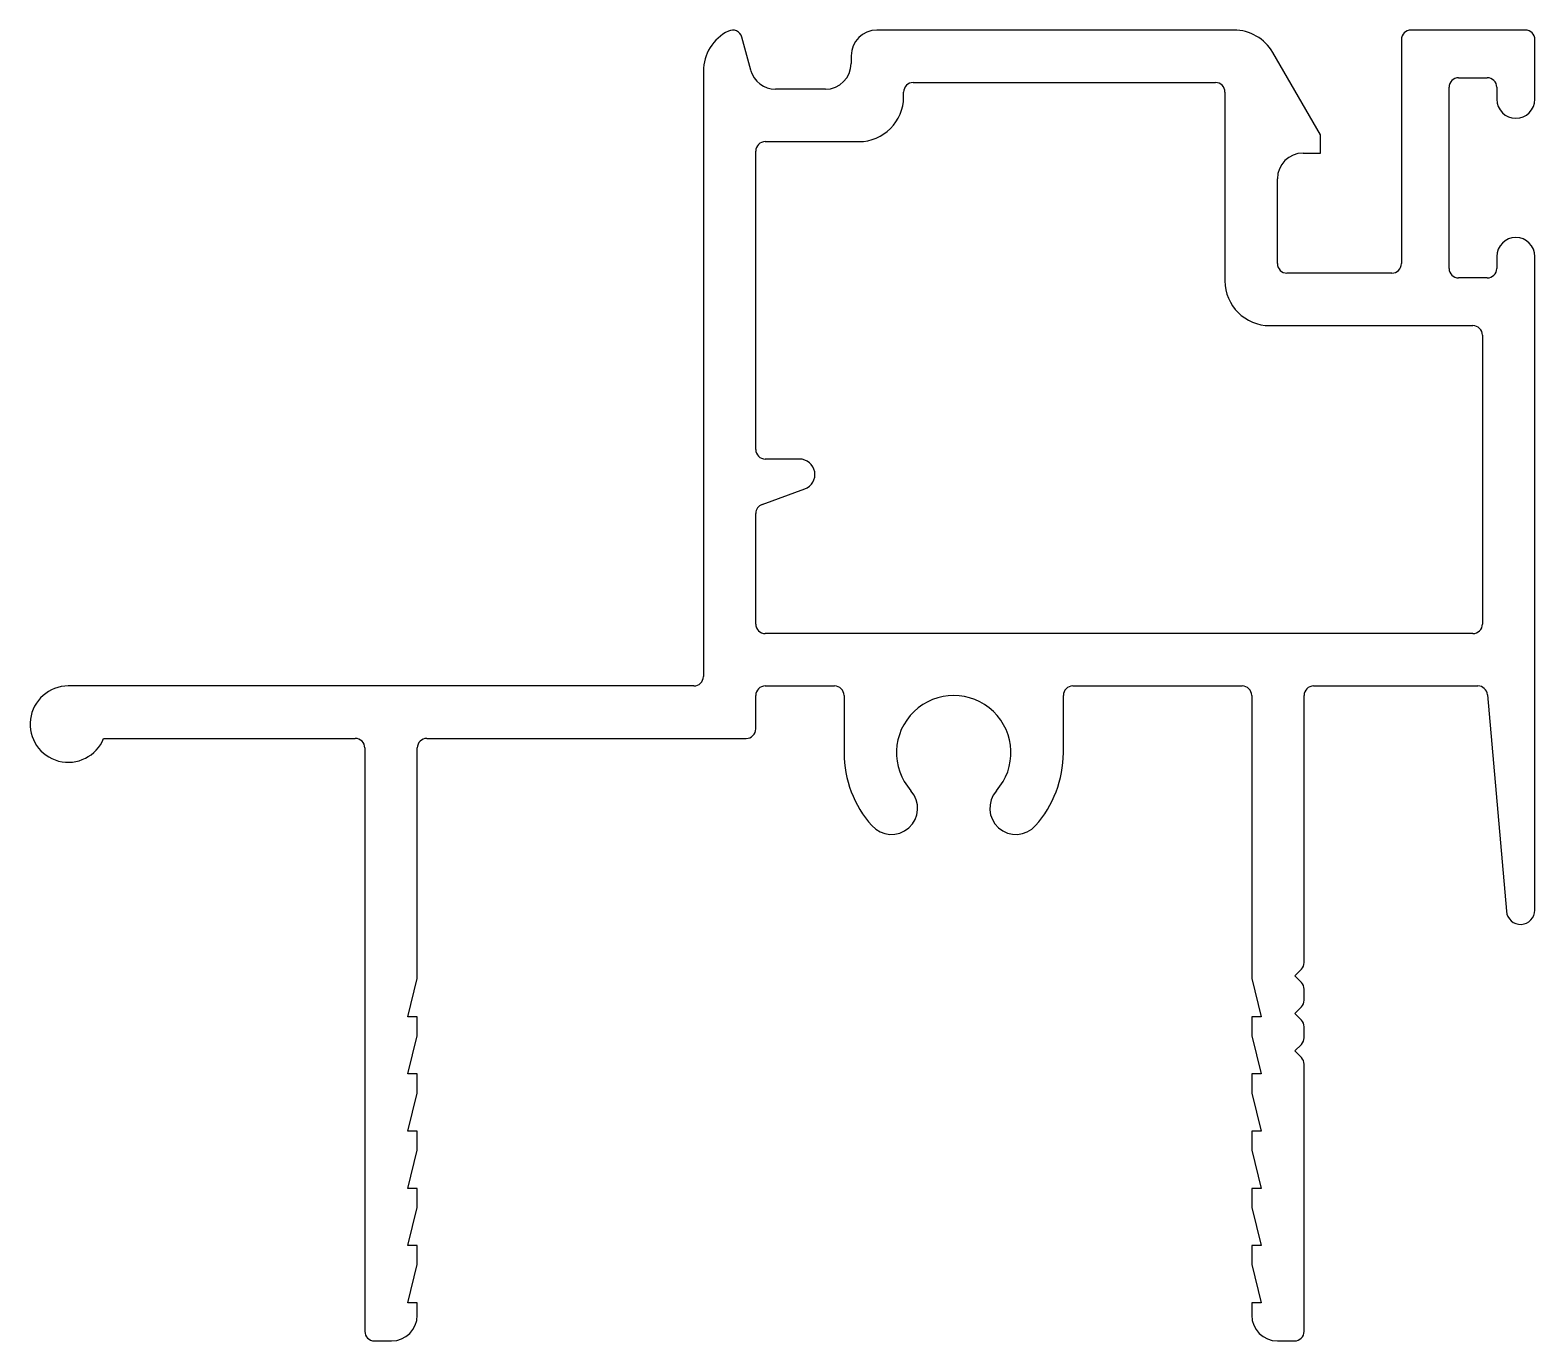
# Model space of a CAD drawing. Extents: x -24.8 to 15.3, y -15.3 to 19.7.
import ezdxf

# ---------------------------------------------------------------- set-up
doc = ezdxf.new("R2010")
doc.units = 0
doc.header["$MEASUREMENT"] = 0
doc.layers.get('0').update_dxf_attribs({"linetype": 'CONTINUOUS'})

msp = doc.modelspace()

# ---------------------------------------------------------------- linework, layer by layer
for p, q in [((7.314, 19.651), (-2.195, 19.651)), ((15.077, 19.651), (12.029, 19.651)), ((-5.557, 18.584), (-5.792, 19.463)), ((11.775, 19.397), (11.775, 13.428)), ((15.331, 17.809), (15.331, 19.397)), ((-2.881, 18.965), (-2.881, 18.762)), ((9.616, 16.857), (8.347, 19.054)), ((-6.818, 18.553), (-6.818, 2.429)), ((-3.567, 18.076), (-4.895, 18.076)), ((-1.23, 18.254), (6.822, 18.254)), ((13.045, 13.301), (13.045, 18.127)), ((13.299, 18.381), (14.061, 18.381)), ((14.315, 18.127), (14.315, 17.809)), ((-1.484, 17.873), (-1.484, 18)), ((7.076, 18), (7.076, 12.97)), ((9.616, 16.374), (9.616, 16.857)), ((-5.167, 16.679), (-2.678, 16.679)), ((-5.421, 8.475), (-5.421, 16.425)), ((9.159, 16.374), (9.616, 16.374)), ((8.473, 13.428), (8.473, 15.688)), ((14.315, 13.618), (14.315, 13.301)), ((15.331, -3.795), (15.331, 13.618)), ((11.521, 13.174), (8.727, 13.174)), ((14.061, 13.047), (13.299, 13.047)), ((8.27, 11.777), (13.68, 11.777)), ((13.934, 11.523), (13.934, 3.826)), ((-4.256, 8.221), (-5.167, 8.221)), ((-5.254, 7.011), (-4.116, 7.426)), ((-5.421, 3.826), (-5.421, 6.773)), ((13.68, 3.572), (-5.167, 3.572)), ((-7.072, 2.175), (-23.734, 2.175)), ((-5.167, 2.175), (-3.325, 2.175)), ((3.025, 2.175), (7.533, 2.175)), ((9.438, 2.175), (13.812, 2.175)), ((-5.421, 1.032), (-5.421, 1.921)), ((-3.071, 1.921), (-3.071, 0.397)), ((2.771, 0.397), (2.771, 1.921)), ((7.787, 1.921), (7.787, -5.622)), ((9.184, -5.196), (9.184, 1.921)), ((14.065, 1.944), (14.57, -3.828)), ((-22.792, 0.778), (-16.089, 0.778)), ((-15.835, 0.524), (-15.835, -15.02)), ((-14.438, -5.622), (-14.438, 0.524)), ((-14.184, 0.778), (-5.675, 0.778)), ((8.934, -5.55), (9.111, -5.373)), ((9.111, -5.726), (8.934, -5.55)), ((-14.692, -6.638), (-14.438, -5.622)), ((7.787, -5.622), (8.041, -6.638)), ((9.184, -6.196), (9.184, -5.903)), ((8.934, -6.55), (9.111, -6.373)), ((-14.438, -6.638), (-14.692, -6.638)), ((-14.438, -7.146), (-14.438, -6.638)), ((8.041, -6.638), (7.787, -6.638)), ((7.787, -6.638), (7.787, -7.146)), ((9.111, -6.726), (8.934, -6.55)), ((-14.692, -8.162), (-14.438, -7.146)), ((7.787, -7.146), (8.041, -8.162)), ((9.184, -7.196), (9.184, -6.903)), ((8.934, -7.549), (9.111, -7.373)), ((9.111, -7.726), (8.934, -7.549)), ((9.184, -15.02), (9.184, -7.903)), ((-14.438, -8.162), (-14.692, -8.162)), ((-14.438, -8.67), (-14.438, -8.162)), ((8.041, -8.162), (7.787, -8.162)), ((7.787, -8.162), (7.787, -8.67)), ((-14.692, -9.686), (-14.438, -8.67)), ((7.787, -8.67), (8.041, -9.686)), ((-14.438, -9.686), (-14.692, -9.686)), ((-14.438, -10.194), (-14.438, -9.686)), ((8.041, -9.686), (7.787, -9.686)), ((7.787, -9.686), (7.787, -10.194)), ((-14.692, -11.21), (-14.438, -10.194)), ((7.787, -10.194), (8.041, -11.21)), ((-14.438, -11.21), (-14.692, -11.21)), ((-14.438, -11.718), (-14.438, -11.21)), ((8.041, -11.21), (7.787, -11.21)), ((7.787, -11.21), (7.787, -11.718)), ((-14.692, -12.734), (-14.438, -11.718)), ((7.787, -11.718), (8.041, -12.734)), ((-14.438, -12.734), (-14.692, -12.734)), ((-14.438, -13.242), (-14.438, -12.734)), ((8.041, -12.734), (7.787, -12.734)), ((7.787, -12.734), (7.787, -13.242)), ((-14.692, -14.258), (-14.438, -13.242)), ((7.787, -13.242), (8.041, -14.258)), ((-14.438, -14.258), (-14.692, -14.258)), ((-14.438, -14.589), (-14.438, -14.258)), ((8.041, -14.258), (7.787, -14.258)), ((7.787, -14.258), (7.787, -14.589)), ((-15.581, -15.274), (-15.124, -15.274)), ((8.473, -15.274), (8.93, -15.274))]:
    msp.add_line(p, q)
for centre, radius, start, end in [((-6.038, 19.397), 0.254, 15.0001, 116.1218), ((-2.195, 18.965), 0.686, 90, 180), ((7.314, 18.457), 1.194, 30, 90), ((12.029, 19.397), 0.254, 90, 180), ((15.077, 19.397), 0.254, 0, 90), ((-5.624, 18.553), 1.194, 116.1218, 180), ((-4.895, 18.762), 0.686, 195.0164, 270), ((-3.567, 18.762), 0.686, 270, 0), ((-1.23, 18), 0.254, 90, 180), ((6.822, 18), 0.254, 0, 90), ((13.299, 18.127), 0.254, 90, 180), ((14.061, 18.127), 0.254, 0, 90), ((-2.678, 17.873), 1.194, 270, 0), ((14.823, 17.809), 0.508, 180, 0), ((-5.167, 16.425), 0.254, 90, 180), ((9.159, 15.688), 0.686, 90, 180), ((14.823, 13.618), 0.508, 0, 180), ((8.727, 13.428), 0.254, 180, 270), ((11.521, 13.428), 0.254, 270, 0), ((13.299, 13.301), 0.254, 180, 270), ((14.061, 13.301), 0.254, 270, 0), ((8.27, 12.97), 1.194, 180, 270), ((13.68, 11.523), 0.254, 0, 90), ((-5.167, 8.475), 0.254, 180, 270), ((-4.256, 7.811), 0.41, 290.0001, 90), ((-5.167, 6.773), 0.254, 110.1285, 180), ((-5.167, 3.826), 0.254, 180, 270), ((13.68, 3.826), 0.254, 270, 0), ((-7.072, 2.429), 0.254, 270, 0), ((-23.734, 1.159), 1.016, 90, 337.9757), ((-5.167, 1.921), 0.254, 90, 180), ((-3.325, 1.921), 0.254, 0, 90), ((3.025, 1.921), 0.254, 90, 180), ((7.533, 1.921), 0.254, 0, 90), ((9.438, 1.921), 0.254, 90, 180), ((13.812, 1.921), 0.254, 5, 90), ((-0.15, 0.397), 1.524, 318.3177, 221.6823), ((-5.675, 1.032), 0.254, 270, 0), ((-16.089, 0.524), 0.254, 0, 90), ((-14.184, 0.524), 0.254, 90, 180), ((-0.15, 0.397), 2.921, 180, 221.6823), ((-0.15, 0.397), 2.921, 318.3177, 360), ((-1.81, -1.081), 0.699, 221.6823, 41.6823), ((1.51, -1.081), 0.698, 138.3177, 318.3177), ((14.95, -3.795), 0.381, 185, 0), ((8.934, -5.196), 0.25, 315.0125, 0.0355), ((8.934, -5.903), 0.25, 360, 45), ((8.934, -6.196), 0.25, 315, 360), ((8.934, -6.903), 0.25, 360, 45), ((8.934, -7.196), 0.25, 315, 360), ((8.934, -7.903), 0.25, 360, 45), ((-15.124, -14.589), 0.686, 270, 0), ((8.473, -14.589), 0.686, 180, 270), ((-15.581, -15.02), 0.254, 180, 270), ((8.93, -15.02), 0.254, 270, 0)]:
    msp.add_arc(centre, radius, start, end)

doc.saveas('drawing.dxf')
